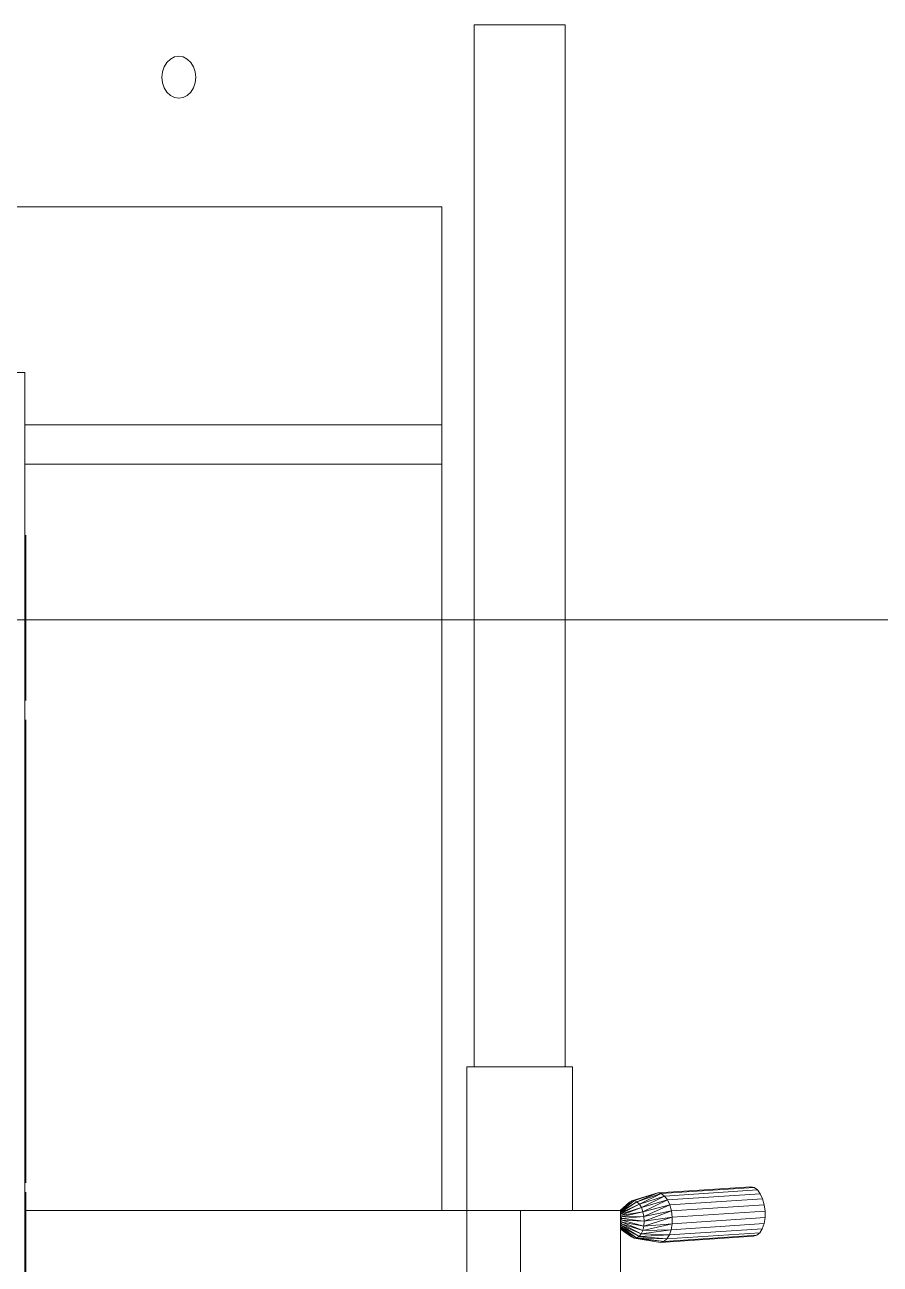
# Model space of a CAD drawing. Header units: inches. Extents: x -827 to 154, y -802 to 207.
# Drawn here: x -713.93 to -698.37, y -211.46 to -188.93 of the extents above; entities that cross this region are included whole.
import ezdxf

# ---------------------------------------------------------------- set-up
doc = ezdxf.new("R2010")
doc.units = ezdxf.units.IN
doc.header["$MEASUREMENT"] = 0
for name, color, linetype, lineweight in [('A-ANNO-NOTE', 131, 'Continuous', 9), ('Band_saw_skp', 8, 'Continuous', 9), ('Layer0', 7, 'Continuous', 9), ('Layer1', 7, 'Continuous', 9)]:
    doc.layers.add(name, color=color, linetype=linetype, lineweight=lineweight)

# ---------------------------------------------------------------- blocks, each defined once
blk = doc.blocks.new('Band_saw_skp_26-402182-Level 1')
at = {"layer": 'Layer0'}
for p, q in [((23.656, 9.5), (23.656, 22.165)), ((23.656, 9.5), (23.656, 22.165)), ((19.087, 9.5), (19.087, 16.91)), ((19.087, 9.5), (19.087, 16.91)), ((19.784, 16.91), (19.784, 9.5)), ((19.784, 16.91), (19.784, 9.5)), ((19.087, 9.5), (5.834, 9.5)), ((5.834, 9.5), (19.087, 9.5)), ((19.784, 9.5), (19.087, 9.5)), ((19.784, 9.5), (19.087, 9.5)), ((23.656, 9.5), (19.784, 9.5)), ((23.656, 9.5), (19.784, 9.5))]:
    blk.add_line(p, q, dxfattribs=at)
blk = doc.blocks.new('Band_saw_skp_24-402180-Level 1')
at = {"layer": 'Layer0'}
for p, q in [((15.398, 2.574), (15.226, 2.33)), ((15.413, 2.574), (15.226, 2.33)), ((15.398, 2.574), (15.226, 2.33)), ((15.413, 2.574), (15.226, 2.33)), ((15.437, 2.574), (15.228, 2.284)), ((15.415, 2.574), (15.228, 2.284)), ((15.415, 2.574), (15.228, 2.284)), ((15.437, 2.574), (15.228, 2.284)), ((15.396, 2.574), (15.247, 2.377)), ((15.396, 2.574), (15.247, 2.377)), ((15.389, 2.574), (15.247, 2.377)), ((15.389, 2.574), (15.247, 2.377)), ((15.438, 2.574), (15.253, 2.24)), ((15.438, 2.574), (15.253, 2.24)), ((15.462, 2.568), (15.253, 2.24)), ((15.462, 2.568), (15.253, 2.24)), ((15.3, 2.202), (15.462, 2.568)), ((15.462, 2.568), (15.3, 2.202)), ((15.487, 2.559), (15.3, 2.202)), ((15.487, 2.559), (15.3, 2.202)), ((15.365, 2.172), (15.487, 2.559)), ((15.487, 2.559), (15.365, 2.172)), ((15.517, 2.555), (15.365, 2.172)), ((15.517, 2.555), (15.365, 2.172)), ((15.517, 2.555), (15.443, 2.154)), ((15.443, 2.154), (15.517, 2.555)), ((15.549, 2.554), (15.443, 2.154)), ((15.549, 2.554), (15.443, 2.154)), ((15.487, 2.559), (15.462, 2.568)), ((15.462, 2.568), (15.487, 2.559)), ((15.517, 2.555), (15.487, 2.559)), ((15.487, 2.559), (15.517, 2.555)), ((15.549, 2.554), (15.517, 2.555)), ((15.549, 2.554), (15.517, 2.555)), ((15.581, 2.558), (15.53, 2.147)), ((15.53, 2.147), (15.581, 2.558)), ((15.53, 2.147), (15.549, 2.554)), ((15.549, 2.554), (15.53, 2.147)), ((15.581, 2.558), (15.549, 2.554)), ((15.581, 2.558), (15.549, 2.554)), ((15.611, 2.566), (15.581, 2.558)), ((15.611, 2.566), (15.581, 2.558)), ((15.619, 2.152), (15.581, 2.558)), ((15.619, 2.152), (15.581, 2.558)), ((15.619, 2.152), (15.611, 2.566)), ((15.705, 2.169), (15.611, 2.566)), ((15.705, 2.169), (15.611, 2.566)), ((15.611, 2.566), (15.619, 2.152)), ((15.705, 2.169), (15.636, 2.574)), ((15.705, 2.169), (15.636, 2.574)), ((15.781, 2.197), (15.637, 2.574)), ((15.781, 2.197), (15.637, 2.574)), ((15.661, 2.574), (15.781, 2.197)), ((15.661, 2.574), (15.781, 2.197)), ((15.664, 2.574), (15.843, 2.234)), ((15.843, 2.234), (15.664, 2.574)), ((15.683, 2.574), (15.843, 2.234)), ((15.683, 2.574), (15.843, 2.234)), ((15.69, 2.574), (15.886, 2.278)), ((15.886, 2.278), (15.69, 2.574)), ((15.702, 2.574), (15.886, 2.278)), ((15.702, 2.574), (15.886, 2.278)), ((15.711, 2.574), (15.907, 2.324)), ((15.907, 2.324), (15.711, 2.574)), ((15.717, 2.574), (15.907, 2.324)), ((15.717, 2.574), (15.907, 2.324)), ((15.725, 2.58), (15.88, 2.415)), ((15.88, 2.415), (15.725, 2.58)), ((15.726, 2.574), (15.905, 2.371)), ((15.905, 2.371), (15.726, 2.574)), ((15.226, 2.33), (15.147, 1.847)), ((15.147, 1.847), (15.226, 2.33)), ((15.226, 2.33), (15.164, 1.787)), ((15.226, 2.33), (15.164, 1.787)), ((15.164, 1.787), (15.228, 2.284)), ((15.228, 2.284), (15.164, 1.787)), ((15.228, 2.284), (15.211, 1.733)), ((15.228, 2.284), (15.211, 1.733)), ((15.247, 2.377), (15.226, 2.33)), ((15.226, 2.33), (15.247, 2.377)), ((15.226, 2.33), (15.247, 2.377)), ((15.226, 2.33), (15.228, 2.284)), ((15.228, 2.284), (15.226, 2.33)), ((15.228, 2.284), (15.226, 2.33)), ((15.253, 2.24), (15.228, 2.284)), ((15.253, 2.24), (15.228, 2.284)), ((15.228, 2.284), (15.253, 2.24)), ((15.886, 2.278), (15.843, 2.234)), ((15.843, 2.234), (15.886, 2.278)), ((15.886, 2.278), (15.843, 2.234)), ((15.88, 2.415), (15.905, 2.371)), ((15.905, 2.371), (15.88, 2.415)), ((15.88, 2.415), (15.905, 2.371)), ((15.907, 2.324), (15.886, 2.278)), ((15.907, 2.324), (15.886, 2.278)), ((15.886, 2.278), (15.907, 2.324)), ((15.886, 2.278), (16.033, 1.836)), ((15.886, 2.278), (16.046, 1.898)), ((15.886, 2.278), (16.046, 1.898)), ((15.886, 2.278), (16.033, 1.836)), ((15.905, 2.371), (15.907, 2.324)), ((15.905, 2.371), (15.907, 2.324)), ((15.905, 2.371), (16.029, 1.958)), ((15.905, 2.371), (16.029, 1.958)), ((15.907, 2.324), (15.905, 2.371)), ((15.907, 2.324), (16.029, 1.958)), ((15.907, 2.324), (16.046, 1.898)), ((15.907, 2.324), (16.046, 1.898)), ((15.907, 2.324), (16.029, 1.958)), ((15.253, 2.24), (15.211, 1.733)), ((15.211, 1.733), (15.253, 2.24)), ((15.3, 2.202), (15.253, 2.24)), ((15.253, 2.24), (15.284, 1.688)), ((15.253, 2.24), (15.3, 2.202)), ((15.253, 2.24), (15.284, 1.688)), ((15.3, 2.202), (15.253, 2.24)), ((15.3, 2.202), (15.284, 1.688)), ((15.284, 1.688), (15.3, 2.202)), ((15.378, 1.656), (15.3, 2.202)), ((15.3, 2.202), (15.365, 2.172)), ((15.365, 2.172), (15.3, 2.202)), ((15.3, 2.202), (15.378, 1.656)), ((15.365, 2.172), (15.3, 2.202)), ((15.487, 1.638), (15.365, 2.172)), ((15.365, 2.172), (15.378, 1.656)), ((15.443, 2.154), (15.365, 2.172)), ((15.443, 2.154), (15.365, 2.172)), ((15.487, 1.638), (15.365, 2.172)), ((15.443, 2.154), (15.365, 2.172)), ((15.365, 2.172), (15.378, 1.656)), ((15.53, 2.147), (15.443, 2.154)), ((15.604, 1.637), (15.443, 2.154)), ((15.487, 1.638), (15.443, 2.154)), ((15.53, 2.147), (15.443, 2.154)), ((15.443, 2.154), (15.53, 2.147)), ((15.604, 1.637), (15.443, 2.154)), ((15.443, 2.154), (15.487, 1.638)), ((15.53, 2.147), (15.619, 2.152)), ((15.619, 2.152), (15.53, 2.147)), ((15.619, 2.152), (15.53, 2.147)), ((15.604, 1.637), (15.53, 2.147)), ((15.72, 1.651), (15.53, 2.147)), ((15.53, 2.147), (15.604, 1.637)), ((15.72, 1.651), (15.53, 2.147)), ((15.705, 2.169), (15.619, 2.152)), ((15.705, 2.169), (15.619, 2.152)), ((15.705, 2.169), (15.619, 2.152)), ((15.72, 1.651), (15.619, 2.152)), ((15.827, 1.681), (15.619, 2.152)), ((15.619, 2.152), (15.72, 1.651)), ((15.827, 1.681), (15.619, 2.152)), ((15.781, 2.197), (15.705, 2.169)), ((15.781, 2.197), (15.705, 2.169)), ((15.781, 2.197), (15.705, 2.169)), ((15.919, 1.724), (15.705, 2.169)), ((15.705, 2.169), (15.827, 1.681)), ((15.919, 1.724), (15.705, 2.169)), ((15.827, 1.681), (15.705, 2.169)), ((15.843, 2.234), (15.781, 2.197)), ((15.781, 2.197), (15.843, 2.234)), ((15.843, 2.234), (15.781, 2.197)), ((15.781, 2.197), (15.919, 1.724)), ((15.781, 2.197), (15.989, 1.776)), ((15.919, 1.724), (15.781, 2.197)), ((15.781, 2.197), (15.989, 1.776)), ((15.843, 2.234), (15.989, 1.776)), ((15.843, 2.234), (16.033, 1.836)), ((15.843, 2.234), (15.989, 1.776)), ((15.843, 2.234), (16.033, 1.836)), ((15.147, 1.847), (15.164, 1.787)), ((15.147, 1.847), (15.258, 0.158)), ((15.164, 1.787), (15.147, 1.847)), ((15.258, 0.158), (15.147, 1.847)), ((15.989, 1.776), (16.033, 1.836)), ((15.989, 1.776), (16.033, 1.836)), ((16.046, 1.898), (16.029, 1.958)), ((16.046, 1.898), (16.029, 1.958)), ((16.033, 1.836), (16.046, 1.898)), ((16.033, 1.836), (16.046, 1.898)), ((16.033, 1.836), (16.144, 0.146)), ((16.144, 0.146), (16.033, 1.836)), ((16.158, 0.208), (16.046, 1.898)), ((16.046, 1.898), (16.158, 0.208)), ((15.164, 1.787), (15.211, 1.733)), ((15.211, 1.733), (15.164, 1.787)), ((15.276, 0.098), (15.164, 1.787)), ((15.164, 1.787), (15.276, 0.098)), ((15.211, 1.733), (15.284, 1.688)), ((15.211, 1.733), (15.322, 0.043)), ((15.284, 1.688), (15.211, 1.733)), ((15.322, 0.043), (15.211, 1.733)), ((15.378, 1.656), (15.284, 1.688)), ((15.284, 1.688), (15.395, -0.002)), ((15.284, 1.688), (15.378, 1.656)), ((15.284, 1.688), (15.395, -0.002)), ((15.487, 1.638), (15.378, 1.656)), ((15.489, -0.034), (15.378, 1.656)), ((15.378, 1.656), (15.489, -0.034)), ((15.378, 1.656), (15.487, 1.638)), ((15.604, 1.637), (15.487, 1.638)), ((15.487, 1.638), (15.599, -0.052)), ((15.487, 1.638), (15.604, 1.637)), ((15.599, -0.052), (15.487, 1.638)), ((15.72, 1.651), (15.604, 1.637)), ((15.604, 1.637), (15.72, 1.651)), ((15.715, -0.053), (15.604, 1.637)), ((15.604, 1.637), (15.715, -0.053)), ((15.827, 1.681), (15.72, 1.651)), ((15.72, 1.651), (15.827, 1.681)), ((15.831, -0.038), (15.72, 1.651)), ((15.72, 1.651), (15.831, -0.038)), ((15.919, 1.724), (15.827, 1.681)), ((15.827, 1.681), (15.919, 1.724)), ((15.827, 1.681), (15.939, -0.009)), ((15.939, -0.009), (15.827, 1.681)), ((15.919, 1.724), (15.989, 1.776)), ((15.919, 1.724), (15.989, 1.776)), ((15.919, 1.724), (16.031, 0.034)), ((16.031, 0.034), (15.919, 1.724)), ((16.101, 0.087), (15.989, 1.776)), ((15.989, 1.776), (16.101, 0.087)), ((15.258, 0.158), (15.276, 0.098)), ((15.258, 0.158), (15.276, 0.098)), ((15.276, 0.098), (15.322, 0.043)), ((15.276, 0.098), (15.322, 0.043)), ((15.322, 0.043), (15.395, -0.002)), ((15.322, 0.043), (15.395, -0.002)), ((16.031, 0.034), (15.939, -0.009)), ((16.031, 0.034), (15.939, -0.009)), ((16.101, 0.087), (16.031, 0.034)), ((16.101, 0.087), (16.031, 0.034)), ((16.144, 0.146), (16.101, 0.087)), ((16.144, 0.146), (16.101, 0.087)), ((16.158, 0.208), (16.144, 0.146)), ((16.158, 0.208), (16.144, 0.146)), ((15.489, -0.034), (15.395, -0.002)), ((15.395, -0.002), (15.489, -0.034)), ((15.599, -0.052), (15.489, -0.034)), ((15.489, -0.034), (15.599, -0.052)), ((15.715, -0.053), (15.599, -0.052)), ((15.599, -0.052), (15.715, -0.053)), ((15.831, -0.038), (15.715, -0.053)), ((15.831, -0.038), (15.715, -0.053)), ((15.939, -0.009), (15.831, -0.038)), ((15.939, -0.009), (15.831, -0.038))]:
    blk.add_line(p, q, dxfattribs=at)
blk = doc.blocks.new('Band_saw_skp_22-402178-Level 1')
at = {"layer": 'Layer0'}
for p, q in [((9.279, 13.394), (9.264, 13.394)), ((9.279, 13.394), (9.264, 13.394)), ((9.279, 13.394), (9.324, 13.394)), ((9.279, 13.394), (9.324, 13.394)), ((9.324, 13.394), (9.398, 13.394)), ((9.324, 13.394), (9.399, 13.394)), ((9.398, 13.394), (9.502, 13.394)), ((9.399, 13.394), (9.504, 13.394)), ((9.439, 13.394), (11.461, 13.394)), ((11.333, 13.394), (9.439, 13.394)), ((9.502, 13.394), (9.647, 13.394)), ((9.504, 13.394), (9.648, 13.394)), ((9.647, 13.394), (9.815, 13.394)), ((9.648, 13.394), (9.815, 13.394)), ((9.815, 13.394), (10.006, 13.394)), ((9.815, 13.394), (10.006, 13.394)), ((10.006, 13.394), (10.22, 13.394)), ((10.006, 13.394), (10.22, 13.394)), ((10.074, 13.394), (10.093, 13.394)), ((10.074, 13.394), (10.092, 13.394)), ((10.092, 13.394), (10.146, 13.394)), ((10.093, 13.394), (10.148, 13.394)), ((10.146, 13.394), (10.233, 13.394)), ((10.148, 13.394), (10.236, 13.394)), ((10.22, 13.394), (12.237, 13.394)), ((10.22, 13.394), (11.333, 13.394)), ((10.233, 13.394), (10.351, 13.394)), ((10.236, 13.394), (10.351, 13.394)), ((10.351, 13.394), (12.237, 13.394)), ((10.351, 13.394), (11.461, 13.394)), ((11.333, 13.394), (11.442, 13.394)), ((11.333, 13.394), (11.446, 13.394)), ((11.442, 13.394), (11.529, 13.394)), ((11.446, 13.394), (11.529, 13.394)), ((11.461, 13.394), (11.674, 13.394)), ((11.461, 13.394), (11.675, 13.394)), ((11.529, 13.394), (11.58, 13.394)), ((11.529, 13.394), (11.58, 13.394)), ((11.597, 13.394), (11.58, 13.394)), ((11.58, 13.394), (11.597, 13.394)), ((11.674, 13.394), (11.864, 13.394)), ((11.675, 13.394), (11.866, 13.394)), ((11.864, 13.394), (12.029, 13.394)), ((11.866, 13.394), (12.032, 13.394)), ((12.029, 13.394), (12.172, 13.394)), ((12.032, 13.394), (12.174, 13.394)), ((12.172, 13.394), (12.276, 13.394)), ((12.174, 13.394), (12.277, 13.394)), ((12.276, 13.394), (12.35, 13.394)), ((12.277, 13.394), (12.351, 13.394)), ((12.35, 13.394), (12.395, 13.394)), ((12.351, 13.394), (12.395, 13.394)), ((12.395, 13.394), (12.41, 13.394)), ((12.395, 13.394), (12.41, 13.394)), ((13.259, 13.394), (12.41, 13.394)), ((12.72, 13.394), (12.41, 13.394)), ((12.72, 13.394), (13.185, 13.394)), ((13.185, 13.394), (13.494, 13.394)), ((13.259, 13.394), (14.165, 13.394)), ((13.494, 13.394), (13.624, 13.394)), ((13.624, 13.394), (13.801, 13.394)), ((13.801, 13.394), (14.009, 13.394)), ((14.009, 13.394), (14.236, 13.394)), ((14.165, 13.394), (14.238, 13.394)), ((14.236, 13.394), (14.46, 13.394)), ((14.238, 13.394), (14.279, 13.394)), ((14.279, 13.394), (14.298, 13.394)), ((14.298, 13.394), (15.223, 13.394)), ((14.46, 13.394), (14.669, 13.394)), ((14.669, 13.394), (14.846, 13.394)), ((14.846, 13.394), (14.972, 13.394)), ((14.972, 13.394), (15.083, 13.394)), ((15.083, 13.394), (15.286, 13.394)), ((15.223, 13.394), (16.062, 13.394)), ((15.286, 13.394), (15.746, 13.394)), ((16.062, 13.394), (15.746, 13.394)), ((16.229, 13.394), (17.015, 13.394)), ((16.247, 13.394), (16.229, 13.394)), ((16.247, 13.394), (16.302, 13.394)), ((16.302, 13.394), (16.393, 13.394)), ((16.393, 13.394), (16.521, 13.394)), ((16.521, 13.394), (16.81, 13.394)), ((16.81, 13.394), (17.169, 13.394)), ((17.015, 13.394), (17.043, 13.394)), ((17.043, 13.394), (17.146, 13.394)), ((17.146, 13.394), (17.206, 13.394)), ((17.169, 13.394), (17.418, 13.394)), ((17.206, 13.394), (17.274, 13.394)), ((17.274, 13.394), (17.433, 13.394)), ((17.418, 13.394), (17.64, 13.394)), ((17.433, 13.394), (17.731, 13.394)), ((17.64, 13.394), (17.837, 13.394)), ((17.731, 13.394), (17.943, 13.394)), ((17.837, 13.394), (18.006, 13.394)), ((17.943, 13.394), (18.099, 13.394)), ((18.006, 13.394), (18.21, 13.394)), ((18.099, 13.394), (18.337, 13.394)), ((18.21, 13.394), (18.403, 13.394)), ((18.337, 13.394), (18.602, 13.394)), ((18.403, 13.394), (18.584, 13.394)), ((18.584, 13.394), (18.709, 13.394)), ((18.602, 13.394), (18.902, 13.394)), ((18.709, 13.394), (18.795, 13.394)), ((18.795, 13.394), (18.904, 13.394)), ((18.902, 13.394), (19.239, 13.394)), ((18.904, 13.394), (18.988, 13.394)), ((19.017, 13.394), (18.988, 13.394)), ((19.035, 13.394), (19.017, 13.394)), ((19.035, 13.394), (19.09, 13.394)), ((19.09, 13.394), (19.181, 13.394)), ((19.181, 13.394), (19.309, 13.394)), ((19.239, 13.394), (19.526, 13.394)), ((19.309, 13.394), (19.597, 13.394)), ((19.526, 13.394), (19.647, 13.394)), ((19.597, 13.394), (19.958, 13.394)), ((19.647, 13.394), (19.734, 13.394)), ((19.734, 13.394), (19.786, 13.394)), ((19.786, 13.394), (19.803, 13.394)), ((19.803, 13.394), (19.83, 13.394)), ((19.83, 13.394), (19.936, 13.394)), ((19.936, 13.394), (19.999, 13.394)), ((19.958, 13.394), (20.115, 13.394)), ((19.999, 13.394), (20.08, 13.394)), ((20.08, 13.394), (20.291, 13.394)), ((20.115, 13.394), (20.263, 13.394)), ((20.263, 13.394), (20.528, 13.394)), ((20.291, 13.394), (20.694, 13.394)), ((20.528, 13.394), (20.652, 13.394)), ((20.652, 13.394), (20.76, 13.394)), ((20.694, 13.394), (20.882, 13.394)), ((20.76, 13.394), (20.928, 13.394)), ((20.882, 13.394), (21.686, 13.394)), ((20.928, 13.394), (21.686, 13.394)), ((21.639, 13.394), (21.668, 13.394)), ((22.408, 13.394), (21.639, 13.394)), ((21.668, 13.394), (21.754, 13.394)), ((21.754, 13.394), (21.898, 13.394)), ((21.898, 13.394), (22.099, 13.394)), ((22.099, 13.394), (22.317, 13.394)), ((22.317, 13.394), (22.559, 13.394)), ((22.408, 13.394), (22.422, 13.394)), ((22.422, 13.394), (22.467, 13.394)), ((22.467, 13.394), (22.541, 13.394)), ((22.541, 13.394), (22.645, 13.394)), ((22.559, 13.394), (22.826, 13.394)), ((22.645, 13.394), (22.884, 13.394)), ((22.826, 13.394), (23.118, 13.394)), ((22.884, 13.394), (23.17, 13.394)), ((23.118, 13.394), (23.415, 13.394)), ((23.17, 13.394), (23.444, 13.394)), ((23.415, 13.394), (23.688, 13.394)), ((23.444, 13.394), (23.669, 13.394)), ((23.669, 13.394), (23.769, 13.394)), ((23.939, 13.394), (23.688, 13.394)), ((23.769, 13.394), (23.84, 13.394)), ((23.84, 13.394), (23.882, 13.394)), ((23.897, 13.394), (23.882, 13.394)), ((24.644, 13.394), (23.897, 13.394)), ((23.939, 13.394), (24.166, 13.394)), ((24.166, 13.394), (24.375, 13.394)), ((24.375, 13.394), (24.524, 13.394)), ((24.524, 13.394), (24.614, 13.394)), ((24.614, 13.394), (24.644, 13.394)), ((27.016, 13.394), (24.996, 13.394)), ((24.996, 13.394), (25.77, 13.394)), ((25.049, 13.394), (24.996, 13.394)), ((24.996, 13.394), (26.885, 13.394)), ((25.049, 13.394), (25.116, 13.394)), ((25.116, 13.394), (25.208, 13.394)), ((25.208, 13.394), (25.344, 13.394)), ((25.344, 13.394), (25.509, 13.394)), ((25.702, 13.394), (25.509, 13.394)), ((25.924, 13.394), (25.702, 13.394)), ((25.77, 13.394), (28.001, 13.394)), ((26.885, 13.394), (25.924, 13.394)), ((26.527, 13.394), (27.016, 13.394)), ((26.527, 13.394), (28.001, 13.394)), ((26.885, 13.394), (27.004, 13.394)), ((26.885, 13.394), (27.004, 13.394)), ((27.004, 13.394), (27.094, 13.394)), ((27.004, 13.394), (27.094, 13.394)), ((27.016, 13.394), (27.23, 13.394)), ((27.016, 13.394), (27.231, 13.394)), ((27.094, 13.394), (27.145, 13.394)), ((27.094, 13.394), (27.145, 13.394)), ((27.162, 13.394), (27.145, 13.394)), ((27.145, 13.394), (27.162, 13.394)), ((27.23, 13.394), (27.421, 13.394)), ((27.231, 13.394), (27.423, 13.394)), ((27.421, 13.394), (27.588, 13.394)), ((27.423, 13.394), (27.591, 13.394)), ((27.588, 13.394), (27.732, 13.394)), ((27.591, 13.394), (27.734, 13.394)), ((27.732, 13.394), (27.837, 13.394)), ((27.734, 13.394), (27.838, 13.394)), ((27.837, 13.394), (27.912, 13.394)), ((27.838, 13.394), (27.913, 13.394)), ((27.912, 13.394), (27.957, 13.394)), ((27.913, 13.394), (27.957, 13.394)), ((27.957, 13.394), (27.972, 13.394)), ((27.957, 13.394), (27.972, 13.394))]:
    blk.add_line(p, q, dxfattribs=at)
blk = doc.blocks.new('Band_saw_skp_21-402177-Level 1')
at = {"layer": 'Layer0'}
for p, q in [((14.434, 1.672), (32.937, 1.672)), ((14.434, 1.672), (32.937, 1.672)), ((32.937, 0.056), (32.937, 1.672)), ((32.937, 0.056), (32.937, 1.672)), ((32.937, 0.056), (14.434, 0.056)), ((32.937, 0.056), (14.434, 0.056))]:
    blk.add_line(p, q, dxfattribs=at)
blk = doc.blocks.new('Band_saw_skp_18-402174-Level 1')
at = {"layer": 'Layer0'}
for p, q in [((0, 3.188), (1.766, 3.188)), ((0, 3.188), (0, 2.073)), ((0, 3.188), (1.766, 3.188)), ((0, 2.073), (0, 3.188)), ((1.766, 3.188), (4.74, 3.188)), ((1.766, 2.073), (1.766, 3.188)), ((1.766, 3.188), (4.74, 3.188)), ((1.766, 2.073), (1.766, 3.188)), ((4.74, 0.999), (4.74, 3.188)), ((4.74, 0.999), (4.74, 3.188)), ((1.766, 2.073), (0, 2.073)), ((0, 0), (0, 2.073)), ((1.766, 2.073), (0, 2.073)), ((0, 2.073), (0, 0)), ((1.766, 2.073), (1.766, 0)), ((1.766, 2.073), (1.766, 0)), ((4.74, 0.999), (1.766, 0.999)), ((4.74, 0.999), (1.766, 0.999)), ((0, 0), (1.766, 0)), ((1.766, 0), (0, 0))]:
    blk.add_line(p, q, dxfattribs=at)
blk = doc.blocks.new('Band_saw_skp_17-402173-Level 1')
at = {"layer": 'Layer0'}
for p, q in [((0, 3.188), (0, 0.999)), ((0, 3.188), (2.969, 3.188)), ((0, 0.999), (0, 3.188)), ((0, 3.188), (2.969, 3.188)), ((2.969, 0.999), (0, 0.999)), ((2.969, 0.999), (0, 0.999))]:
    blk.add_line(p, q, dxfattribs=at)
blk.add_blockref('Band_saw_skp_18-402174-Level 1', (2.969, 0))
blk = doc.blocks.new('Band_saw_skp_16-402172-Level 1')
at = {"layer": 'Layer0'}
for p, q in [((0, 29.922), (0, 16.794)), ((0, 29.922), (1.766, 29.922)), ((0, 29.922), (0, 16.794)), ((0, 29.922), (1.766, 29.922)), ((1.766, 16.794), (1.766, 29.922)), ((1.766, 16.794), (1.766, 29.922)), ((0, 9.163), (0, 0)), ((0, 9.163), (0, 0)), ((1.766, 0), (1.766, 9.163)), ((1.766, 0), (1.766, 9.163)), ((1.766, 0), (0, 0)), ((1.766, 0), (0, 0))]:
    blk.add_line(p, q, dxfattribs=at)
blk = doc.blocks.new('Band_saw_skp_15-402171-Level 1')
blk.add_blockref('Band_saw_skp_16-402172-Level 1', (0, 0))
blk = doc.blocks.new('Band_saw_skp_14-402170-Level 1')
for name, p in [('Band_saw_skp_15-402171-Level 1', (2.96875, 3.1875)), ('Band_saw_skp_17-402173-Level 1', (0, 0))]:
    blk.add_blockref(name, p)
blk = doc.blocks.new('Band_saw_skp_13-402169-Level 1')
blk.add_blockref('Band_saw_skp_14-402170-Level 1', (0, 0))
blk = doc.blocks.new('Band_saw_skp_2-402158-Level 1')
at = {"layer": 'Layer0'}
for p, q in [((30.959, 13.413), (30.959, 14.131)), ((36.056, 10.828), (35.996, 10.765)), ((35.996, 10.765), (36.056, 10.828)), ((36.056, 10.828), (36.135, 10.877)), ((36.056, 10.828), (36.135, 10.877)), ((36.135, 10.877), (36.227, 10.908)), ((36.135, 10.877), (36.227, 10.908)), ((36.227, 10.908), (36.326, 10.918)), ((36.227, 10.908), (36.326, 10.918)), ((36.326, 10.918), (36.425, 10.908)), ((36.326, 10.918), (36.425, 10.908)), ((36.425, 10.908), (36.517, 10.877)), ((36.425, 10.908), (36.517, 10.877)), ((36.517, 10.877), (36.596, 10.828)), ((36.517, 10.877), (36.596, 10.828)), ((36.657, 10.765), (36.596, 10.828)), ((36.596, 10.828), (36.657, 10.765)), ((35.958, 10.69), (35.945, 10.611)), ((35.958, 10.69), (35.945, 10.611)), ((35.945, 10.611), (35.958, 10.531)), ((35.958, 10.531), (35.945, 10.611)), ((35.996, 10.765), (35.958, 10.69)), ((35.958, 10.69), (35.996, 10.765)), ((36.695, 10.69), (36.657, 10.765)), ((36.657, 10.765), (36.695, 10.69)), ((36.708, 10.611), (36.695, 10.69)), ((36.695, 10.69), (36.708, 10.611)), ((36.695, 10.531), (36.708, 10.611)), ((36.695, 10.531), (36.708, 10.611)), ((35.958, 10.531), (35.996, 10.457)), ((35.958, 10.531), (35.996, 10.457)), ((35.996, 10.457), (36.056, 10.393)), ((35.996, 10.457), (36.056, 10.393)), ((36.135, 10.345), (36.056, 10.393)), ((36.056, 10.393), (36.135, 10.345)), ((36.596, 10.393), (36.517, 10.345)), ((36.517, 10.345), (36.596, 10.393)), ((36.596, 10.393), (36.657, 10.457)), ((36.596, 10.393), (36.657, 10.457)), ((36.657, 10.457), (36.695, 10.531)), ((36.657, 10.457), (36.695, 10.531)), ((36.227, 10.314), (36.135, 10.345)), ((36.135, 10.345), (36.227, 10.314)), ((36.326, 10.303), (36.227, 10.314)), ((36.227, 10.314), (36.326, 10.303)), ((36.425, 10.314), (36.326, 10.303)), ((36.326, 10.303), (36.425, 10.314)), ((36.517, 10.345), (36.425, 10.314)), ((36.425, 10.314), (36.517, 10.345))]:
    blk.add_line(p, q, dxfattribs=at)
at = {"layer": 'Layer1'}
for p, q in [((30.959, 13.413), (30.959, 14.131)), ((5.856, 13.413), (30.959, 13.413)), ((30.959, 13.413), (5.856, 13.413))]:
    blk.add_line(p, q, dxfattribs=at)
for name, p, xscale, yscale, zscale in [('Band_saw_skp_13-402169-Level 1', (11.57, 2.574), 0.8775906546709462, 0.8775906546709462, 0.8775906546709462), ('Band_saw_skp_26-402182-Level 1', (9.752, -3.9), 1.023855763782771, 1.023855763782771, 1.023855763782771), ('Band_saw_skp_21-402177-Level 1', (3.557, 3.524), 1.023855763782771, 1.023855763782771, 1.023855763782771)]:
    blk.add_blockref(name, p, dxfattribs=dict(xscale=xscale, yscale=yscale, zscale=zscale))
for name in ['Band_saw_skp_22-402178-Level 1', 'Band_saw_skp_24-402180-Level 1']:
    blk.add_blockref(name, (0, 0))
blk = doc.blocks.new('Band_saw_skp_1-402157-Level 1')
blk.add_blockref('Band_saw_skp_2-402158-Level 1', (46.701, 4.757))
blk = doc.blocks.new('Band_saw_skp-402136-Level 1')
blk.add_blockref('Band_saw_skp_1-402157-Level 1', (0, 0))

msp = doc.modelspace()

# ---------------------------------------------------------------- linework, layer by layer
at = {"layer": 'A-ANNO-NOTE'}
msp.add_line((-743.930309, -199.743489), (-680.115825, -199.743489), dxfattribs=at)

# ---------------------------------------------------------------- block references
at = {"layer": 'Band_saw_skp', "color": 7, "rotation": 90.00000000000021}
msp.add_blockref('Band_saw_skp-402136-Level 1', (-695.758107, -272.91094), dxfattribs=at)

doc.saveas('drawing.dxf')
